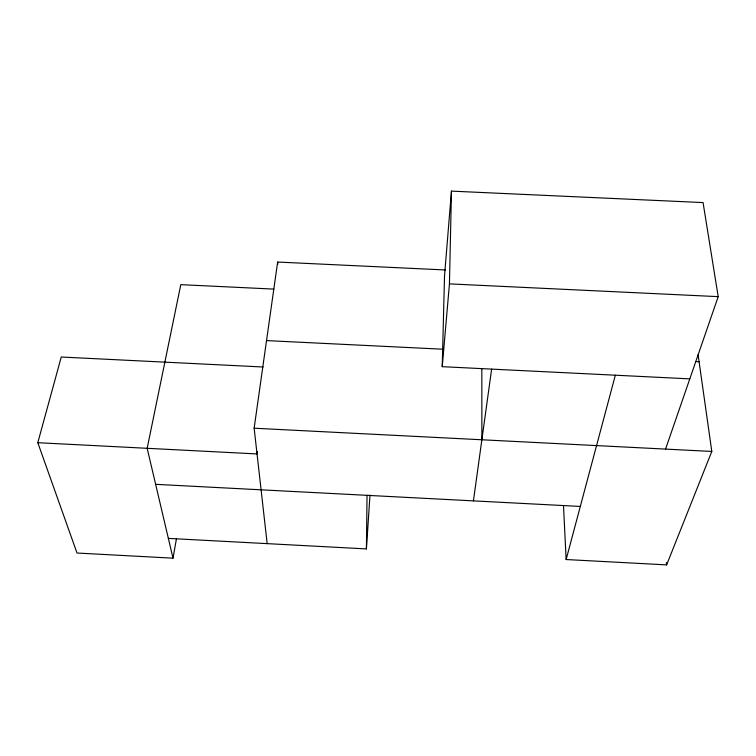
<?xml version="1.0" encoding="UTF-8"?>
<svg xmlns="http://www.w3.org/2000/svg" width="756" height="756" viewBox="0 0 756 756"><rect width="100%" height="100%" fill="white"/><g stroke="black" fill="none" stroke-linecap="round" stroke-linejoin="round"><path stroke-width="1.13" d="M168.352 538.385L366.414 548.913L367.029 495.331M689.812 378.869L442.232 366.679L449.442 283.878L451.455 191.117L703.061 202.58L718.2 296.645L665.554 449.092M442.232 366.679L444.519 275.874L451.455 191.117M366.414 548.913L369.986 495.114M257.361 451.634L257.049 453.94L37.8 442.695L61.255 357.021L263.107 367M473.426 500.869L491.627 369.108M267.17 543.64L254.139 428.217L277.641 262.048L445.416 269.968M37.8 442.695L77.008 553.033L173.011 558.174L176.507 538.452M698.1 354.753L711.802 451.445L666.631 564.883L566.14 559.534L615.346 375.203M449.442 283.878L718.2 296.645M273.776 289.094L180.797 284.653L147.165 448.308L173.011 558.174M266.537 340.597L443.007 349.225M695.643 361.566L699.092 361.737M254.139 428.217L711.802 451.445M155.641 484.331L580.315 506.435M666.386 562.54L666.631 564.883M277.641 262.048L277.811 264.326M563.513 505.934L566.14 559.534M481.837 368.616L481.865 439.775"/></g></svg>
